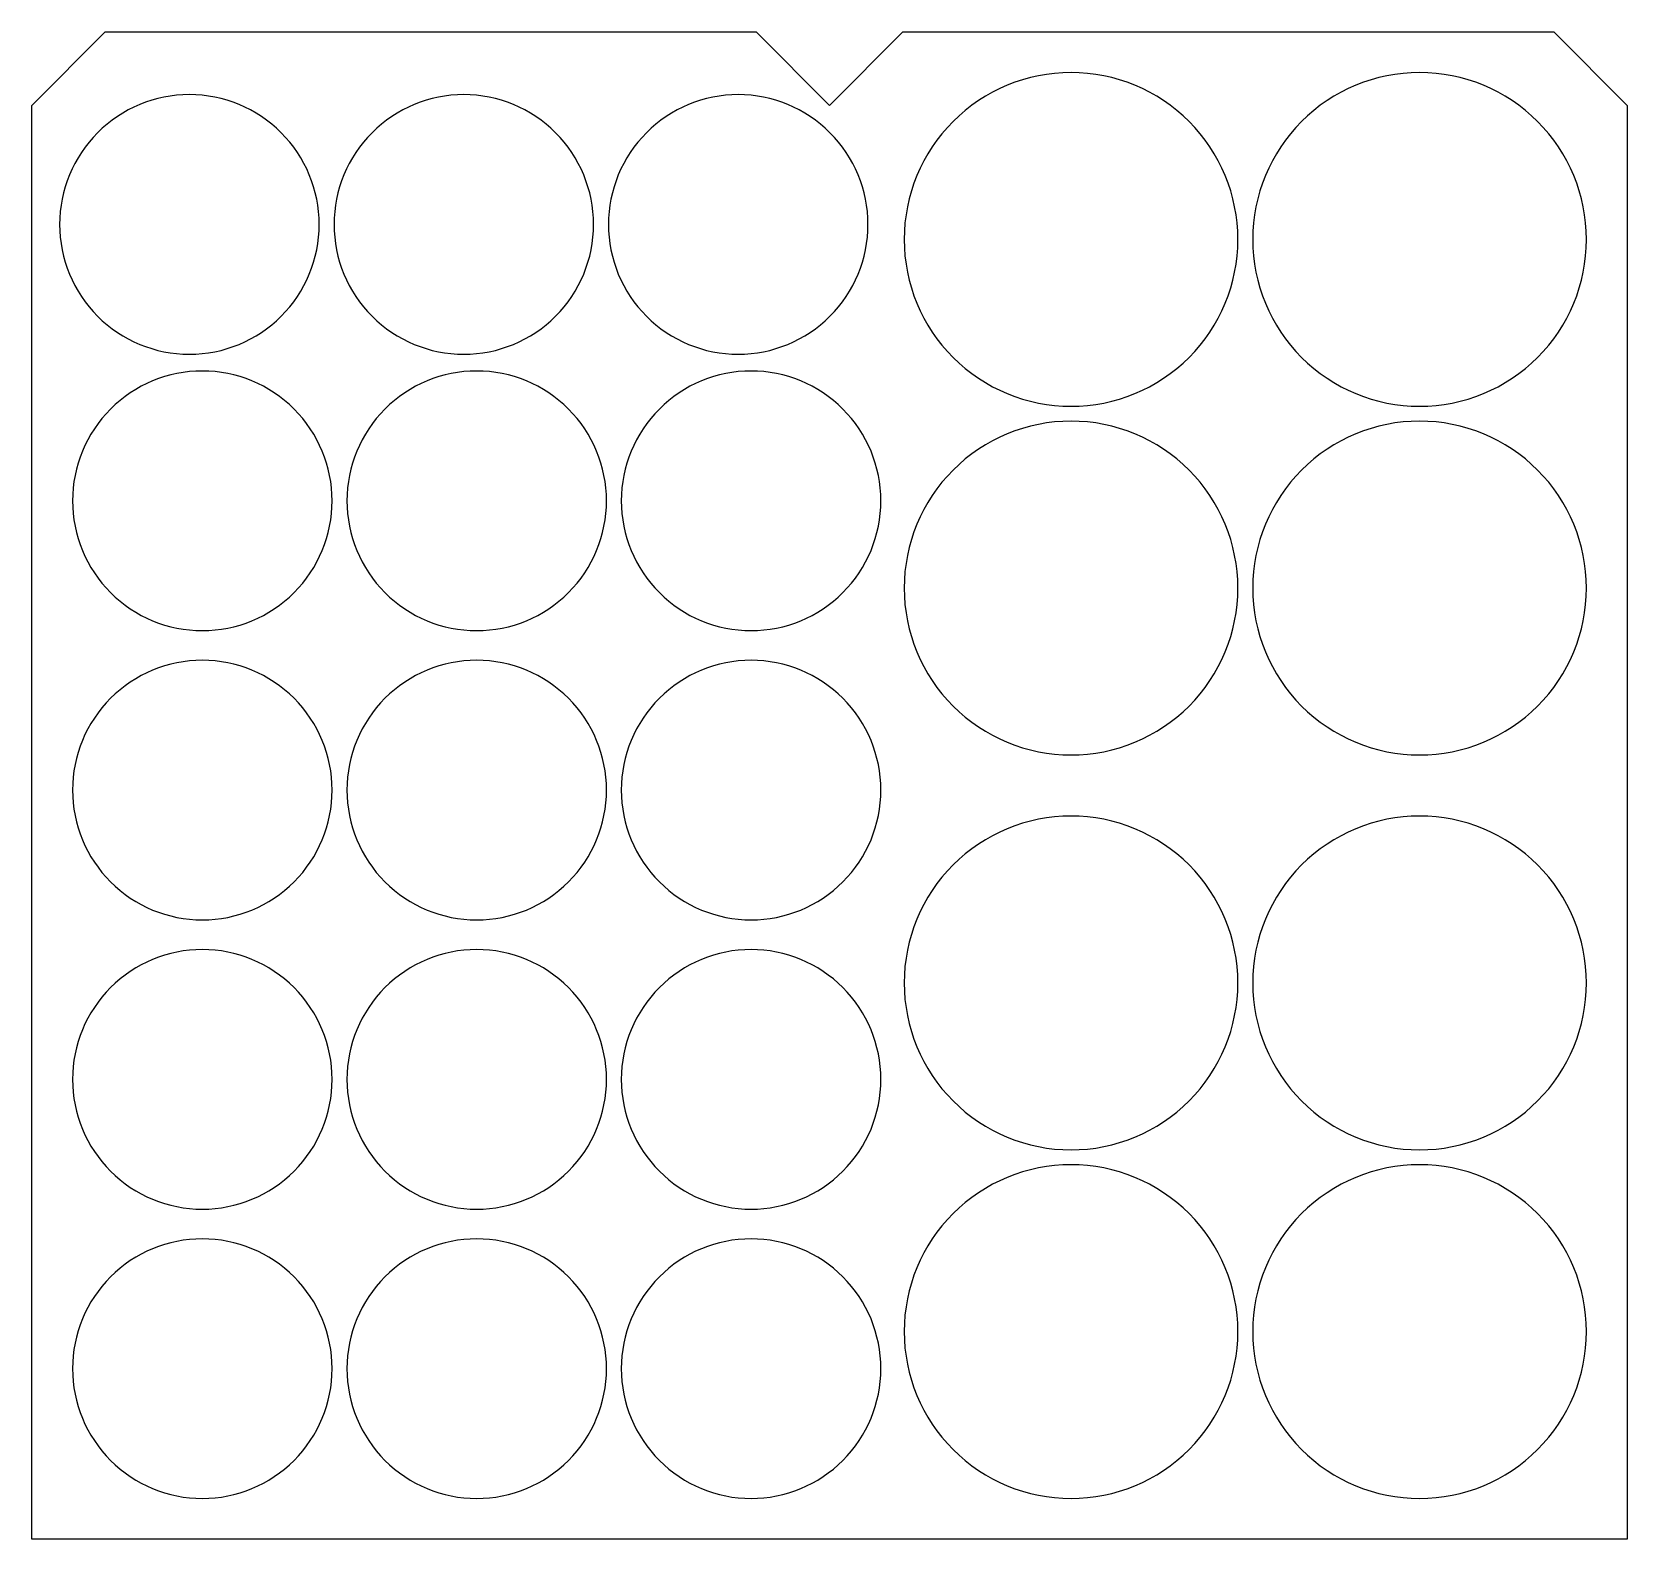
# Model space of a CAD drawing. Extents: x -108 to 108, y -102 to 102.
import ezdxf

# ---------------------------------------------------------------- set-up
doc = ezdxf.new("R2010")
doc.units = 0
doc.layers.get('0').update_dxf_attribs({"linetype": 'CONTINUOUS'})

msp = doc.modelspace()

# ---------------------------------------------------------------- linework, layer by layer
msp.add_lwpolyline([(-87.47, -101.6), (-107.55, -101.6), (-107.55, 91.7), (-97.65, 101.6), (-87.47, 101.6), (-81.61, 101.6), (-9.9, 101.6), (0, 91.7), (9.9, 101.6), (25.32, 101.6), (93.12, 101.6), (97.65, 101.6), (107.55, 91.7), (107.55, -101.6), (93.12, -101.6), (25.32, -101.6), (-81.61, -101.6)], close=True)
for points in [[(32.57, 96.12, 0.414214), (10.07, 73.62, 0.414214), (32.57, 51.12, 0.414214), (55.07, 73.62, 0.414214)], [(79.57, 96.12, 0.414214), (57.07, 73.62, 0.414214), (79.57, 51.12, 0.414214), (102.07, 73.62, 0.414214)], [(-86.31, 93.14, 0.414214), (-103.81, 75.64, 0.414214), (-86.31, 58.14, 0.414214), (-68.81, 75.64, 0.414214)], [(-49.31, 93.14, 0.414214), (-66.81, 75.64, 0.414214), (-49.31, 58.14, 0.414214), (-31.81, 75.64, 0.414214)], [(-12.31, 93.14, 0.414214), (-29.81, 75.64, 0.414214), (-12.31, 58.14, 0.414214), (5.19, 75.64, 0.414214)], [(-84.57, 55.88, 0.414214), (-102.07, 38.38, 0.414214), (-84.57, 20.88, 0.414214), (-67.07, 38.38, 0.414214)], [(-47.57, 55.88, 0.414214), (-65.07, 38.38, 0.414214), (-47.57, 20.88, 0.414214), (-30.07, 38.38, 0.414214)], [(-10.57, 55.88, 0.414214), (-28.07, 38.38, 0.414214), (-10.57, 20.88, 0.414214), (6.93, 38.38, 0.414214)], [(32.57, 49.12, 0.414214), (10.07, 26.62, 0.414214), (32.57, 4.12, 0.414214), (55.07, 26.62, 0.414214)], [(79.57, 49.12, 0.414214), (57.07, 26.62, 0.414214), (79.57, 4.12, 0.414214), (102.07, 26.62, 0.414214)], [(-84.57, 16.88, 0.414214), (-102.07, -0.62, 0.414214), (-84.57, -18.12, 0.414214), (-67.07, -0.62, 0.414214)], [(-47.57, 16.88, 0.414214), (-65.07, -0.62, 0.414214), (-47.57, -18.12, 0.414214), (-30.07, -0.62, 0.414214)], [(-10.57, 16.88, 0.414214), (-28.07, -0.62, 0.414214), (-10.57, -18.12, 0.414214), (6.93, -0.62, 0.414214)], [(32.57, -4.12, 0.414214), (10.07, -26.62, 0.414214), (32.57, -49.12, 0.414214), (55.07, -26.62, 0.414214)], [(79.57, -4.12, 0.414214), (57.07, -26.62, 0.414214), (79.57, -49.12, 0.414214), (102.07, -26.62, 0.414214)], [(-84.57, -22.12, 0.414214), (-102.07, -39.62, 0.414214), (-84.57, -57.12, 0.414214), (-67.07, -39.62, 0.414214)], [(-47.57, -22.12, 0.414214), (-65.07, -39.62, 0.414214), (-47.57, -57.12, 0.414214), (-30.07, -39.62, 0.414214)], [(-10.57, -22.12, 0.414214), (-28.07, -39.62, 0.414214), (-10.57, -57.12, 0.414214), (6.93, -39.62, 0.414214)], [(32.57, -51.12, 0.414214), (10.07, -73.62, 0.414214), (32.57, -96.12, 0.414214), (55.07, -73.62, 0.414214)], [(79.57, -51.12, 0.414214), (57.07, -73.62, 0.414214), (79.57, -96.12, 0.414214), (102.07, -73.62, 0.414214)], [(-84.57, -61.12, 0.414214), (-102.07, -78.62, 0.414214), (-84.57, -96.12, 0.414214), (-67.07, -78.62, 0.414214)], [(-47.57, -61.12, 0.414214), (-65.07, -78.62, 0.414214), (-47.57, -96.12, 0.414214), (-30.07, -78.62, 0.414214)], [(-10.57, -61.12, 0.414214), (-28.07, -78.62, 0.414214), (-10.57, -96.12, 0.414214), (6.93, -78.62, 0.414214)]]:
    msp.add_lwpolyline(points, format="xyb", close=True)

doc.saveas('drawing.dxf')
